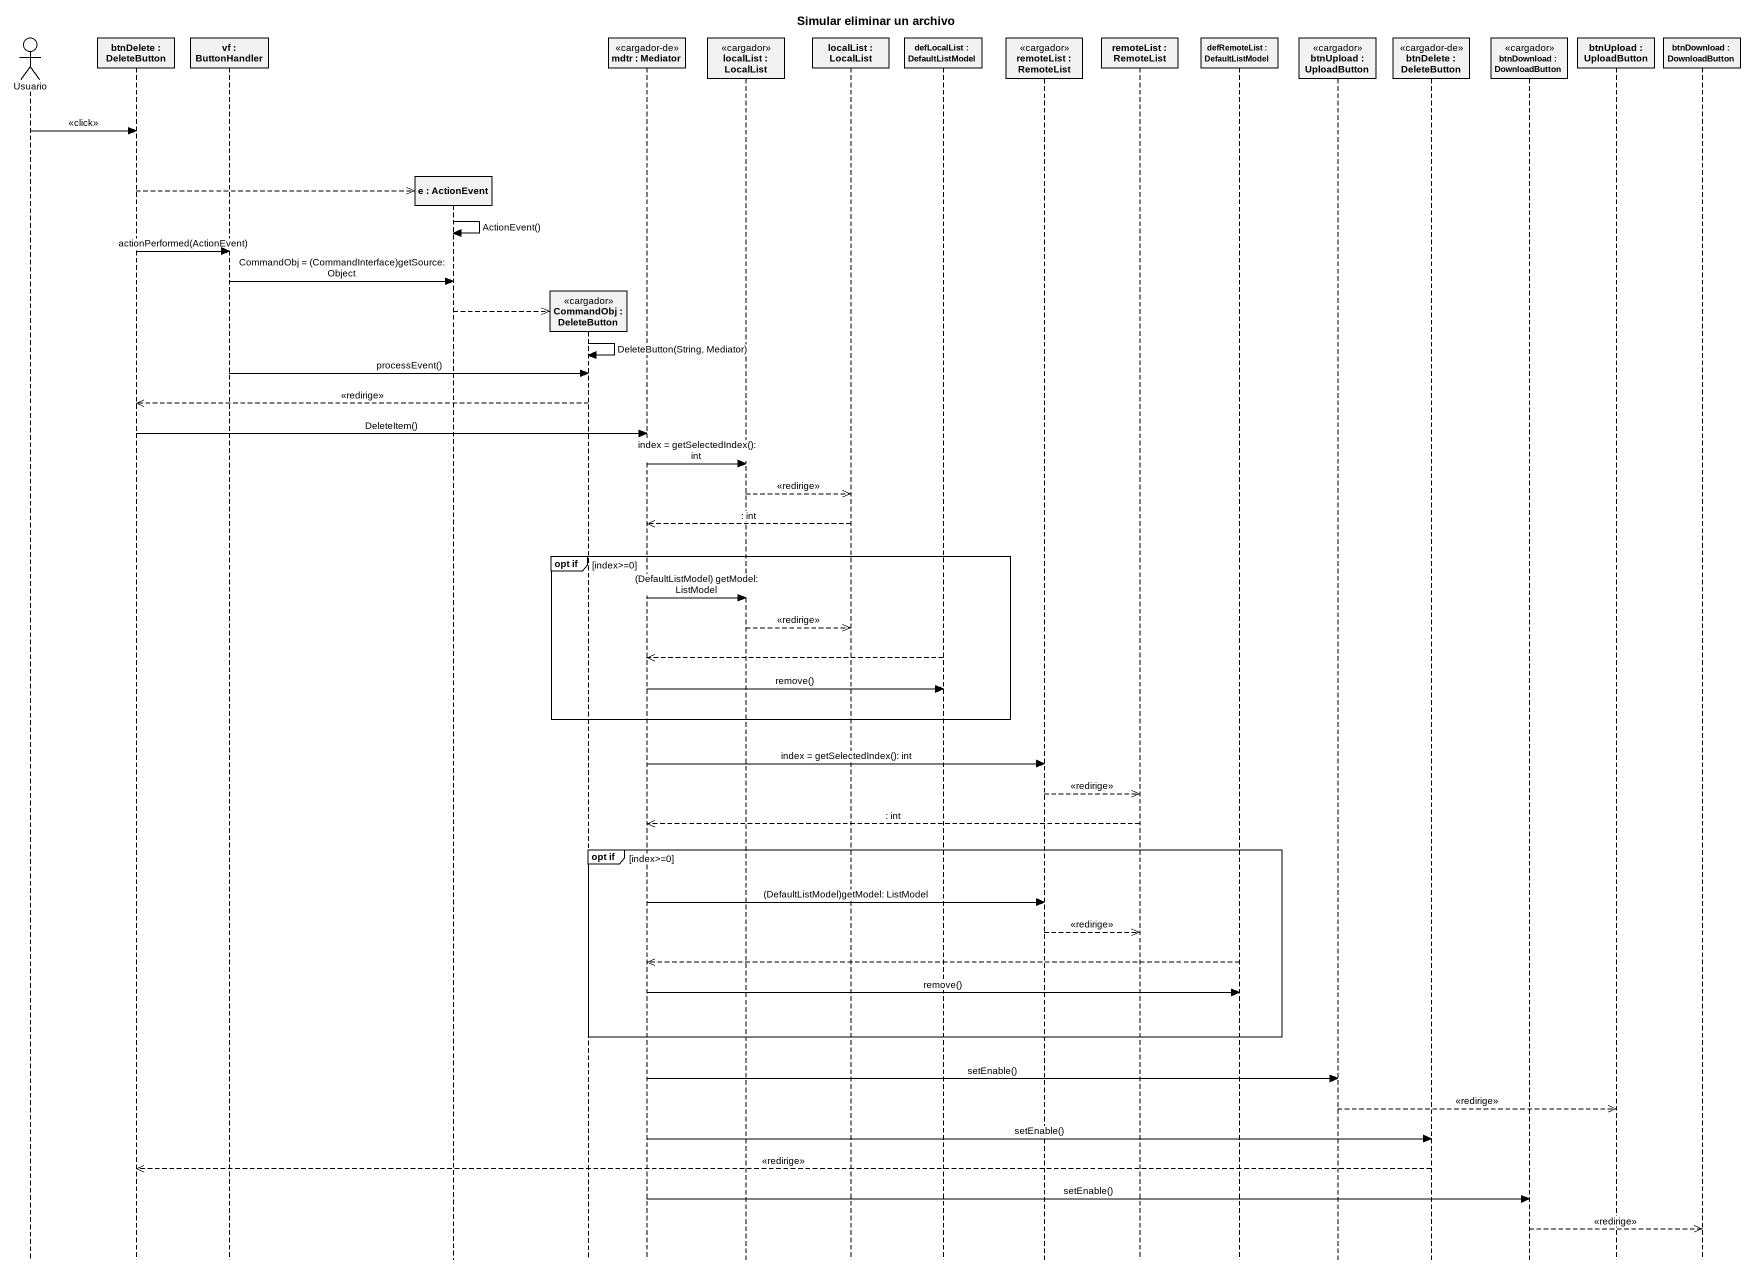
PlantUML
@startuml
title Simular eliminar un archivo
hide footbox
actor Usuario
participant "btnDelete : DeleteButton" as btnDelete
participant "vf : ButtonHandler" as vf
participant "e : ActionEvent" as e
participant "CommandObj : DeleteButton" as CommandObj <<cargador>>
participant "mdtr : Mediator" as mdtr <<cargador-de>>
participant "localList : LocalList" as localList <<cargador>>
participant "localList : LocalList" as localList_2
participant "defLocalList : DefaultListModel" as defLocalList
participant "remoteList : RemoteList" as remoteList <<cargador>>
participant "remoteList : RemoteList" as remoteList_2
participant "defRemoteList : DefaultListModel" as defRemoteList
participant "btnUpload : UploadButton" as btnUpload <<cargador>>
participant "btnDelete : DeleteButton" as btnDelete_2 <<cargador-de>>
participant "btnDownload : DownloadButton" as btnDownload <<cargador>>
participant "btnUpload : UploadButton" as btnUpload_2
participant "btnDownload : DownloadButton" as btnDownload_2

Usuario -> btnDelete : <<click>>
btnDelete -->> e **
e -> e : ActionEvent()
btnDelete -> vf : actionPerformed(ActionEvent)
vf -> e : CommandObj = (CommandInterface)getSource: Object
e -->> CommandObj **
CommandObj -> CommandObj : DeleteButton(String, Mediator)
vf -> CommandObj : processEvent()
CommandObj -->> btnDelete : <<redirige>>
btnDelete -> mdtr : DeleteItem()
mdtr -> localList : index = getSelectedIndex(): int
localList -->> localList_2 : <<redirige>>
localList_2 -->> mdtr : : int
group opt if [index>=0]
  mdtr -> localList : (DefaultListModel) getModel: ListModel
  localList -->> localList_2 : <<redirige>>
  defLocalList -->> mdtr
  mdtr -> defLocalList : remove()
end
mdtr -> remoteList : index = getSelectedIndex(): int
remoteList -->> remoteList_2 : <<redirige>>
remoteList_2 -->> mdtr : : int
group opt if [index>=0]
  mdtr -> remoteList : (DefaultListModel)getModel: ListModel
  remoteList -->> remoteList_2 : <<redirige>>
  defRemoteList -->> mdtr
  mdtr -> defRemoteList : remove()
end
mdtr -> btnUpload : setEnable()
btnUpload -->> btnUpload_2 : <<redirige>>
mdtr -> btnDelete_2 : setEnable()
btnDelete_2 -->> btnDelete : <<redirige>>
mdtr -> btnDownload : setEnable()
btnDownload -->> btnDownload_2 : <<redirige>>
@enduml
